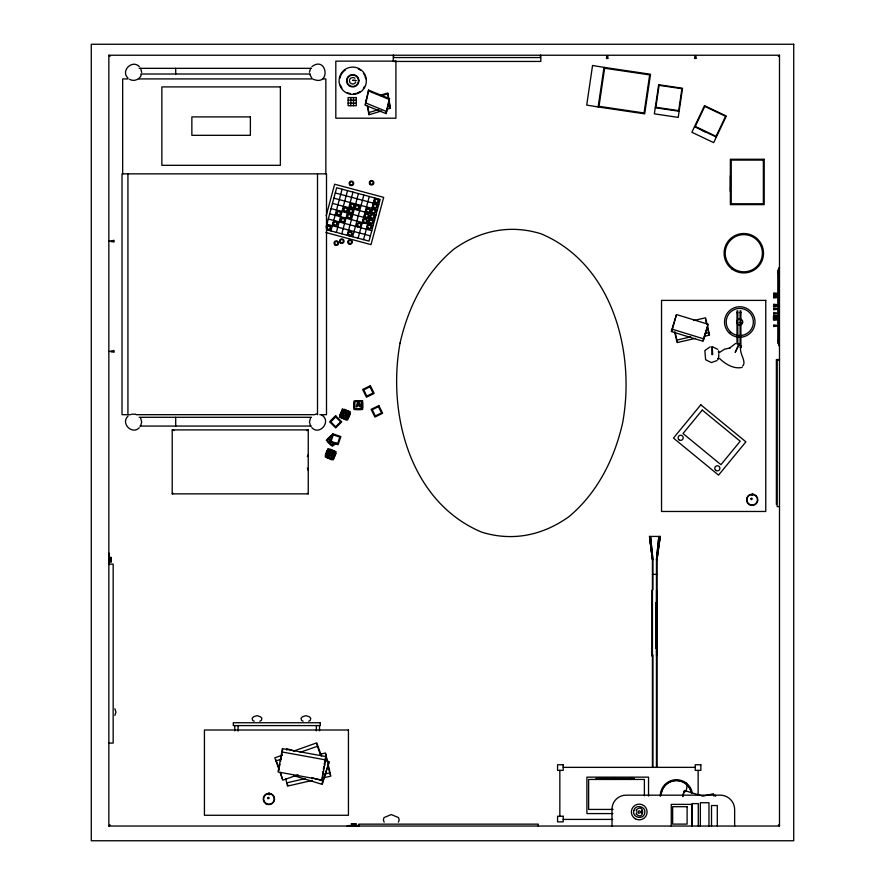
<?xml version="1.0" encoding="UTF-8"?>
<svg xmlns="http://www.w3.org/2000/svg" width="885" height="885" viewBox="0 0 885 885"><rect width="100%" height="100%" fill="white"/><g stroke="black" fill="none" stroke-linecap="round" stroke-linejoin="round"><path stroke-width="1.33" d="M606.734 55.589L606.667 57.746C604.964 58.797 609.544 58.797 607.84 57.746L607.774 55.589M694.924 55.589L694.858 57.746C693.154 58.797 697.745 58.797 696.03 57.746L695.964 55.589M712.237 346.964L711.817 354.631L712.713 354.564L712.115 346.699M718.631 356.655L718.819 354.431M656.46 559.807L658.849 536.498M657.035 559.807L660.188 536.432L649.535 536.432L652.433 559.807M309.473 72.282L310.58 68.267M598.138 106.963L603.99 67.371L592.552 65.49L586.711 105.094L598.138 106.963L644.689 113.844L650.53 74.24L603.99 67.371M330.548 440.531L329.463 439.867L330.028 439.801M657.035 556.333L660.188 536.432M280.025 764.109L278.377 770.702M280.501 761.443L281.961 753.445M282.204 752.106L282.68 749.484M322.97 771.421L322.195 778.678M323.368 769.253L323.899 766.31M324.341 763.91L324.839 761.188M325.193 759.219L325.547 757.283M718.885 353.358L718.675 351.157M333.324 443.009L333.324 443.573L332.561 442.257M365.45 104.673L368.591 91.011M386.07 113.092L389.212 99.43M718.631 356.865L718.034 359.465L717.68 358.79M326.2 215.73L334.641 184.224L383.681 197.366L371.014 244.625L325.957 232.545M326.189 226.848L336.665 187.742L380.163 199.391L368.99 241.107L326.576 229.746M330.935 230.908L342.108 189.202M336.366 232.368L347.54 190.651M341.798 233.817L352.982 192.111M347.241 235.277L358.414 193.572M352.673 236.737L363.857 195.021M358.115 238.198L369.288 196.481M363.547 239.647L374.731 197.941M269.272 793.17L268.332 793.79L269.261 794.675L269.903 793.635L268.642 793.292M752.858 494.228C749.971 495.688 754.507 494.737 752.515 494.084M751.763 494.483L751.852 495.146M322.074 783.513L322.295 782.783M322.461 782.251L328.833 762.936M671.837 331.09L672.268 329.685M672.423 329.187L676.195 315.491M703.144 340.083L707.336 326.388M682.512 796.555L684.37 790.482L702.203 795.947M682.954 796.467L684.083 791.411M114.895 715.423L115.935 712.093L114.895 708.763M718.299 351.964L718.664 351.168M349.464 80.137L350.217 78.577M325.271 455.288L326.952 450.365M339.608 415.496L341.776 410.74M327.107 457.678L331.864 459.857M341.444 417.875L346.201 420.054M334.652 451.195L329.895 449.027M348.989 411.392L344.232 409.224M336.079 453.374L333.91 458.131M350.416 413.572L348.248 418.328M738.953 343.59L735.181 352.429L739.628 343.933L738.953 343.59L741.099 346.168C738.101 352.728 747.327 361.5 742.592 366.091M641.614 813.359L641.614 810.605M141.39 74.506C140.118 79.451 133.889 81.962 129.542 79.296M140.571 426.061L141.689 422.045L140.638 418.008M310.58 417.886L309.473 421.913L310.513 425.939M307.394 456.616L308.245 454.702M700.511 129.52L699.559 129.321M701.606 130.04L702.247 130.593M703.874 131.367L703.099 131.002M398.372 822.154L399.179 820.008L398.571 817.618L391.27 814.554L383.979 817.618L383.36 820.008L384.167 822.154M267.69 797.518C266.695 799.609 270.533 798.624 268.653 797.274M355.748 82.194C354.465 85.214 349.52 84.285 349.42 81M635.961 810.096C644.822 801.821 644.822 822.143 635.961 813.868M127.982 416.227C120.327 423.207 132.175 435.254 139.277 427.72M705.157 350.283L710.179 346.843M332.362 435.354L327.461 440.254L332.362 445.155L334.165 443.352M327.505 441.46L331.289 445.243M335.78 442.909L332.362 446.317L326.299 440.254L332.55 434.38M336.112 443.23L333.368 445.31M778.324 56.397L779.497 55.235L108.855 55.235L108.855 826.037L779.497 826.037L779.497 55.235M108.855 826.037L110.017 824.875M719.759 352.296L724.494 349.21L730.07 347.96L729.34 348.248L735.678 343.413M269.715 794.332L269.051 794.575M704.903 350.925L705.588 359.465M311.874 66.607C327.151 55.268 331.012 86.597 313.434 79.296M717.115 360.549L711.374 362.562L705.887 359.93M350.858 77.991L353.358 77.471L354.918 78.223M172.21 493.863L308.245 493.863L308.245 429.9L172.21 429.9L172.21 493.863L173.283 493.354M306.807 430.575L308.245 429.9M742.106 367.408C733.864 369.366 725.136 364.012 719.428 358.37M282.448 755.115L274.826 757.837L279.184 770.027M293.886 751.022L316.753 742.836L321.565 756.299M275.943 760.989L281.032 759.164M300.092 752.35L317.416 746.265M275.987 761.089L275.932 759.662M282.381 778.966L280.501 772.428M298.068 774.74L282.813 780.194L280.069 772.517M380.196 95.281L387.785 92.958L390.418 108.224L386.623 109.386M366.445 100.392L366.301 99.551M381.147 95.879L387.929 93.799M368.569 112.672L378.669 109.563M387.519 106.853L390.031 106.001M381.568 110.946L368.934 114.818L367.386 105.813M259.803 721.242L261.385 720.357L261.86 718.2L260.334 716.706L257.004 715.666L253.685 716.706L252.159 718.2L252.623 720.357L254.216 721.242M308.699 721.242L310.281 720.357L310.757 718.2L309.23 716.706L305.9 715.666L302.57 716.706L301.044 718.2L301.519 720.357L303.113 721.242M693.884 320.503L705.566 317.815L706.982 324.01M676.538 340.15L690.809 336.864M705.091 333.579L708.962 332.594M695.267 338.402L677.102 342.584L674.691 332.107M704.349 336.311L709.549 335.116L707.513 326.311M320.27 754.197L325.536 752.991L330.857 776.134L322.97 777.948M325.824 754.263L326.62 759.651M286.707 782.86L305.126 778.623M324.85 774.087L330.083 772.771M312.449 780.371L287.459 786.123L285.778 778.8M703.077 796.124L713.454 793.734L714.029 796.212M131.611 414.18L135.781 414.213M315.514 414.18L317.593 413.915M776.61 294.152L774.452 294.318C773.534 295.977 773.258 291.574 774.408 293.145L776.554 293.112M111.189 240.643L113.346 240.576C114.397 238.884 114.397 243.441 113.346 241.749L111.189 241.682M776.576 295.358L773.778 295.811L773.999 293.875M776.576 297.747L774.419 297.814C773.368 299.517 773.368 294.948 774.419 296.652L776.576 296.718M776.576 305.535L773.778 305.989M776.576 306.542L774.419 306.608C773.236 308.522 773.236 302.515 774.419 304.44L776.576 304.495M776.576 309.484L774.419 309.551C773.368 311.243 773.368 306.686 774.419 308.378L776.576 308.445M776.576 313.909L774.419 313.976C773.368 315.668 773.368 311.111 774.419 312.803L776.576 312.87M776.576 317.272L773.778 317.726M776.576 318.445L773.778 318.899M776.576 320.038L774.419 320.105C773.059 322.461 773.07 313.323 774.419 315.691L776.576 315.757M776.576 326.233L774.419 326.299C773.368 327.992 773.368 323.434 774.419 325.127L776.576 325.193M111.189 350.891L113.346 350.825C114.397 349.132 114.397 353.69 113.346 351.998L111.189 351.931M139.133 68.333L311.531 68.333M140.815 74.008L310.336 74.008M128.082 78.92L122.661 78.92L122.661 173.847M138.757 78.92L312.482 78.92M323.213 78.92L325.846 78.92L325.846 173.847M348.137 100.171L356.29 100.171M348.137 103.125L356.29 103.125M730.368 175.673L730.368 182.974M730.368 183.472L730.368 187.653M730.368 191.835L730.236 188.074M108.855 241.162L110.437 241.162M779.497 267.801L778.866 267.801L778.866 345.769L779.497 345.769M778.866 270.08L777.793 270.08L777.793 343.502L778.866 343.502M777.793 272.514L778.911 272.514M773.778 305.048L776.576 305.502M736.984 312.737L737.802 312.737M740.081 312.737L740.9 312.737M773.778 315.779L776.576 316.233M773.778 318.545L776.576 318.998M736.984 322.649L737.802 322.649M740.081 322.649L740.9 322.649M777.793 341.068L778.911 341.068M740.081 346.787L740.9 346.787M740.081 347.396L740.9 347.396L740.9 310.923L740.081 310.923L740.081 345.404M108.855 351.411L110.437 351.411M779.497 359.52L776.388 359.52L776.388 504.417M779.497 359.896L777.163 359.896L777.163 506.607L779.497 506.607M354.011 402.62L354.011 407.963M362.596 402.719L362.596 408.073M130.67 414.689L122.008 414.689L122.008 173.847L326.499 173.847L326.499 414.689L319.839 414.689M136.168 414.689L314.761 414.689M139.133 417.289L311.531 417.289M139.907 426.061L311.531 426.061M652.876 559.807L650.541 536.62L649.535 536.62L652.433 559.209L652.433 767.361M108.855 553.059L109.286 564.663M108.855 564.143L113.158 564.143L113.158 743.09L108.855 743.09M652.433 574.376L657.035 574.376M656.46 629.357L657.035 629.357M656.46 767.218L657.035 767.218M563.192 767.361L695.234 767.361M595.926 778.512L603.072 778.512L603.072 779.442M611.281 778.512L618.416 778.512L618.416 779.442M618.914 778.512L626.702 778.512M627.244 778.512L634.379 778.512L634.379 779.442M692.324 804.376L671.272 804.376L671.272 826.037M613.106 809.432L588.625 809.432L588.625 779.442L644.391 779.442L644.391 795.803M612.918 813.581L586.899 813.581L586.899 777.141L648.539 777.141L648.539 796.035M563.192 819.41L612.708 819.41M351.644 823.758L355.814 823.758M351.057 824.046L356.389 824.046M359.233 825.451L347.772 825.594M359.233 825.594L347.053 826.037M359.199 825.749L348.325 826.037M774.419 294.262L776.576 294.329M655.254 107.738L679.138 111.256M281.795 751.918L325.614 759.894M712.259 346.688L717.735 349.321M335.271 192.952L378.769 204.612M333.877 198.174L377.364 209.822M332.483 203.384L375.97 215.033M331.078 208.594L374.576 220.254M329.685 213.816L373.182 225.465M328.291 219.026L371.777 230.675M326.886 224.237L370.384 235.897M672.014 329.143L703.852 338.9M294.373 751.011L286.64 748.633L286.762 750.049M325.348 760.492L329.22 761.686L322.262 784.387L293.875 775.691M322.859 780.957L311.631 777.627M172.21 429.9L174.013 430.575M368.337 90.901L389.411 99.518M365.582 102.881L386.645 111.565M694.526 126.677L716.33 137.042M704.77 131.799L705.998 132.374M307.394 493.354L308.245 493.863M139.376 66.707C132.396 59.052 120.349 70.888 127.882 78.002M321.62 415.032C331.897 420.773 319.839 436.205 311.785 427.621M108.855 55.235L110.017 56.397M778.324 824.875L779.497 826.037M334.475 416.968L330.691 420.762M331.167 435.387L327.384 439.17M311.785 78.002L309.728 74.373M140.638 68.377L141.689 72.415M307.394 468.132L308.245 470.455M324.308 763.965L324.751 765.193M316.509 743.754L316.775 744.473M317.173 745.601L320.481 754.839M276.85 762.217L279.129 768.6M705.754 320.093L706.617 323.866M707.491 327.638L709.095 334.618M675.078 332.019L676.616 338.723M677.025 340.493L677.357 341.931M673.12 325.282L673.33 326.244M715.379 795.272L715.6 796.223M327.837 764.939L329.353 771.543M329.662 772.859L330.094 774.718M287.636 784.497L287.802 785.238M387.719 93.854L390.119 107.782M367.684 106.012L369.111 114.242M649.535 536.432L652.433 559.209M737.802 344.022L737.802 310.923L736.984 310.923L736.984 344.022M734.639 826.037L734.639 809.609A14.437 14.437 0 0 0 720.202 795.172L626.005 795.172A14.005 14.005 0 0 0 612.011 809.178L612.011 826.037M717.292 826.037L717.292 805.538L711.518 805.538L711.518 826.037M708.962 826.037L708.962 802.728L700.345 802.728L700.345 826.037M698.287 826.037L698.287 803.602L692.324 803.602L692.324 826.037M698.143 770.37L698.143 794.664M691.639 804.376L691.639 826.037M657.035 767.361L657.035 559.209L660.188 536.62L658.849 536.62L656.46 559.409L656.46 767.317M656.537 590.207L656.537 656.106M655.951 602.486L655.951 648.517M652.876 589.841L652.876 559.409L650.541 536.62M652.876 654.867L652.876 767.317M651.935 590.207L651.935 656.106M633.594 778.512L633.583 779.442M631.259 778.512L631.259 779.442M631.16 778.512L631.16 779.442M630.33 778.512L630.33 779.442M629.832 778.512L629.821 779.442M617.63 778.512L617.63 779.442M615.296 778.512L615.296 779.442M614.378 778.512L614.378 779.442M613.858 778.512L613.869 779.442M611.004 779.442L611.004 778.512L603.327 778.512L603.327 779.442M610.196 778.512L610.196 779.442M607.641 778.512L607.785 779.442M606.955 778.512L606.955 779.442M606.435 778.512L606.435 779.442M605.639 778.512L605.639 779.442M604.079 778.512L604.079 779.442M602.276 778.512L602.276 779.442M599.942 778.512L599.953 779.442M599.853 778.512L599.853 779.442M599.023 778.512L599.023 779.442M598.503 778.512L598.514 779.442M559.84 770.37L559.84 816.258M540.823 55.235L540.823 61.441L393.261 61.441L393.261 55.235M540.359 55.235L540.359 57.558L393.637 57.558L393.637 55.235M538.301 826.037L538.301 824.145L358.713 824.145L358.713 826.037M361.069 409.501L355.715 409.501M360.914 400.916L355.571 400.916M355.604 825.749L355.604 825.041L353.082 825.041L353.082 825.749M353.524 97.56L353.524 105.713M350.803 97.56L350.803 105.713M319.518 725.589L319.518 730.855M317.505 173.847L317.505 414.689M316.365 725.589L316.365 730.855M238.065 725.589L238.065 731.098M234.768 725.589L234.768 730.855M175.706 68.333L175.706 74.008M175.706 417.289L175.706 426.061M127.927 173.847L127.927 414.689M111.123 557.65L111.123 561.82M110.835 557.063L110.835 562.395M364.52 86.398A13.054 13.054 0 0 1 363.359 88.367M360.118 91.531A13.054 13.054 0 0 1 357.075 93.069M355.98 93.401A13.054 13.054 0 0 1 353.734 93.766M350.327 93.589A13.054 13.054 0 0 1 347.097 92.527M341.964 88.124A13.054 13.054 0 0 1 340.426 85.082M339.906 78.334A13.054 13.054 0 0 1 340.968 75.103M341.51 74.097A13.054 13.054 0 0 1 345.371 69.97M358.392 68.975A13.054 13.054 0 0 1 360.361 70.136M363.525 73.378A13.054 13.054 0 0 1 364.642 75.369M365.062 76.42A13.054 13.054 0 0 1 365.627 78.632M661.095 794.31A15.399 15.399 0 0 1 691.351 792.075M660.298 796.345A16.129 16.129 0 0 1 674.879 779.807A16.129 16.129 0 0 1 692.347 793.27M685.853 782.771A15.665 6.759 -51 0 1 685.609 791.699M661.15 795.526A15.277 15.277 0 0 1 691.428 793.015M752.515 494.516A5.288 5.288 0 0 1 756.819 502.337A5.288 5.288 0 0 1 747.913 502.934A5.288 5.288 0 0 1 751.133 494.604M636.802 813.381A2.81 2.81 0 0 1 636.525 812.707M636.525 811.257A2.81 2.81 0 0 1 636.802 810.583M750.801 498.753C752.184 501.751 752.958 496.253 750.801 498.753M352.761 80.347L355.892 80.513L352.761 80.347M358.458 80.314L358.381 81.807A5.73 5.73 0 0 1 349.398 85.414A5.73 5.73 0 0 1 349.929 75.756A5.73 5.73 0 0 1 358.458 80.314M358.934 80.281L358.845 81.896A6.206 6.206 0 0 1 349.121 85.79A6.206 6.206 0 0 1 349.697 75.336A6.206 6.206 0 0 1 358.934 80.281M366.368 79.716L366.169 83.278A13.662 13.662 0 0 1 344.785 91.852A13.662 13.662 0 0 1 346.046 68.842A13.662 13.662 0 0 1 366.368 79.716M400.064 343.004C387.121 413.671 409.976 501.895 481.528 532.084C512.581 541.786 542.748 535.403 568.955 516.663C597.519 492.801 614.478 458.762 622.631 422.919C635.563 352.252 612.719 264.029 541.166 233.839C510.114 224.137 479.947 230.52 453.74 249.26C425.165 273.122 408.217 307.161 400.064 343.004M633.837 810.538C631.713 817.397 643.041 820.428 644.634 813.426C646.747 806.567 635.43 803.525 633.837 810.538M604.632 68.233L599.001 106.322L644.048 112.97L649.667 74.882L604.632 68.233M658.65 84.728L654.358 113.855L678.231 117.384L682.534 88.257L658.65 84.728M659.104 85.336L655.862 107.284L678.684 110.647L681.926 88.71L659.104 85.336M328.025 455.045L328.047 456.029A1.217 1.217 0 0 0 328.601 456.693L332.096 457.291L333.877 453.031L329.231 451.45L328.025 455.045M342.362 415.242L342.384 416.227A1.217 1.217 0 0 0 342.938 416.89L346.433 417.488L348.214 413.24L343.679 411.68L342.362 415.242M359.93 406.68C362.562 409.069 360.162 401.325 357.828 402.598C356.257 404.489 355.704 409.279 357.562 405.861L359.553 405.861L359.93 406.68M282.392 748.633L278.144 771.997L321.963 779.973L326.211 756.609L282.392 748.633M368.525 90.082L365.085 105.061L386.159 113.678L389.61 98.689L368.525 90.082M331.001 455.421L331.764 456.317L332.694 454.005L331.609 453.64L331.001 455.421M345.338 415.618L346.101 416.514L347.031 414.202L345.947 413.837L345.338 415.618M328.988 454.658C328.479 457.102 331.576 454.978 330.846 453.374L329.574 452.943L328.988 454.658M343.325 414.866C342.816 417.3 345.913 415.176 345.183 413.572L343.922 413.14L343.325 414.866M676.483 314.562L671.284 331.532L703.121 341.289L708.321 324.308L676.483 314.562M332.749 433.805L329.972 441.925L338.081 444.701L340.869 436.582L332.749 433.805M327.992 448.916L325.215 457.036L333.335 459.813L336.112 451.693L327.992 448.916M333.258 434.856L331.023 441.405L337.572 443.651L339.818 437.101L333.258 434.856M328.512 449.967L326.266 456.516L332.815 458.762L335.061 452.213L328.512 449.967M342.329 409.113L339.552 417.233L347.672 420.01L350.449 411.89L342.329 409.113M342.849 410.164L340.603 416.713L347.152 418.959L349.398 412.41L342.849 410.164M358.569 403.704L357.85 405.264L359.288 405.264L358.569 403.704M704.515 105.669L691.871 132.263L713.664 142.629L726.319 116.046L704.515 105.669M704.77 106.388L695.245 126.422L716.076 136.334L725.6 116.3L704.77 106.388M700.809 404.799L673.463 438.097L718.554 475.123L745.889 441.836L700.809 404.799M702.27 410.087L683.01 433.528L720.943 464.68L740.192 441.239L702.27 410.087M335.68 415.773L329.607 421.835L335.68 427.909L341.743 421.835L335.68 415.773M335.68 416.935L330.78 421.835L335.68 426.736L340.57 421.835L335.68 416.935M370.35 385.716L362.651 389.488L366.423 397.199L374.134 393.416L370.35 385.716M369.974 386.822L363.757 389.865L366.799 396.093L373.027 393.04L369.974 386.822M378.835 405.573L371.136 409.346L374.908 417.045L382.608 413.273L378.835 405.573M378.459 406.669L372.242 409.722L375.284 415.939L381.501 412.897L378.459 406.669M793.723 44.25L91.277 44.25L91.277 840.75L793.723 840.75L793.723 44.25M395.916 61.142L335.813 61.142L335.813 118.203L395.916 118.203L395.916 61.142M280.379 86.907L161.855 86.907L161.855 165.318L280.379 165.318L280.379 86.907M356.29 97.56L348.137 97.56L348.137 105.713L356.29 105.713L356.29 97.56M250.378 116.909L191.857 116.909L191.857 135.316L250.378 135.316L250.378 116.909M764.186 159.267L730.368 159.267L730.368 204.623L764.186 204.623L764.186 159.267M763.357 160.096L731.198 160.096L731.198 203.793L763.357 203.793L763.357 160.096M765.768 300.391L661.538 300.391L661.538 511.475L765.768 511.475L765.768 300.391M362.596 400.916L354.011 400.916L354.011 409.501L362.596 409.501L362.596 400.916M361.766 401.746L354.841 401.746L354.841 408.671L361.766 408.671L361.766 401.746M320.259 722.746L233.286 722.746L233.286 725.589L320.259 725.589L320.259 722.746M348.436 730.003L204.424 730.003L204.424 815.273L348.436 815.273L348.436 730.003M563.192 764.751L557.572 764.751L557.572 770.37L563.192 770.37L563.192 764.751M700.854 764.751L695.234 764.751L695.234 770.37L700.854 770.37L700.854 764.751M687.103 806.7L672.644 806.7L672.644 824.101L687.103 824.101L687.103 806.7M563.192 816.258L557.572 816.258L557.572 821.877L563.192 821.877L563.192 816.258M729.561 333.335A15.266 15.266 0 0 0 754.706 325.182A15.266 15.266 0 0 0 735.07 307.482A15.266 15.266 0 0 0 729.561 333.335M730.689 332.085A13.585 13.585 0 0 0 753.058 324.828A13.585 13.585 0 0 0 735.59 309.075A13.585 13.585 0 0 0 730.689 332.085M737.747 324.242A3.031 3.031 0 0 0 742.736 322.627A3.031 3.031 0 0 0 738.842 319.12A3.031 3.031 0 0 0 737.747 324.242M731.773 268.852A19.724 19.724 0 0 0 763.346 255.831A19.724 19.724 0 0 0 736.287 234.99A19.724 19.724 0 0 0 731.773 268.852M732.459 267.956A18.585 18.585 0 0 0 762.228 255.688A18.585 18.585 0 0 0 736.718 236.041A18.585 18.585 0 0 0 732.459 267.956M679.027 439.79A2.566 2.566 0 0 0 683.187 438.219A2.566 2.566 0 0 0 679.746 435.398A2.566 2.566 0 0 0 679.027 439.79M715.7 470.3A2.566 2.566 0 0 0 719.859 468.74A2.566 2.566 0 0 0 716.43 465.908A2.566 2.566 0 0 0 715.7 470.3M749.031 504.516A5.675 5.675 0 0 0 757.837 500.158A5.675 5.675 0 0 0 749.661 494.715A5.675 5.675 0 0 0 749.031 504.516M635.308 818.791A7.854 7.854 0 0 0 647.09 811.976A7.854 7.854 0 0 0 635.308 805.173A7.854 7.854 0 0 0 635.308 818.791M638.439 812.784A1.128 1.128 0 0 0 640.32 812.275A1.128 1.128 0 0 0 638.937 810.892A1.128 1.128 0 0 0 638.439 812.784M348.635 235.51A2.257 2.257 0 0 0 352.219 233.961A2.257 2.257 0 0 0 349.088 231.627A2.257 2.257 0 0 0 348.635 235.51M355.715 209.07A2.257 2.257 0 0 0 359.299 207.521A2.257 2.257 0 0 0 356.168 205.198A2.257 2.257 0 0 0 355.715 209.07M357.85 226.792A2.257 2.257 0 0 0 361.434 225.255A2.257 2.257 0 0 0 358.303 222.92A2.257 2.257 0 0 0 357.85 226.792M363.702 222.777A2.257 2.257 0 0 0 367.286 221.228A2.257 2.257 0 0 0 364.155 218.894A2.257 2.257 0 0 0 363.702 222.777M372.12 213.108A2.257 2.257 0 0 0 375.705 211.559A2.257 2.257 0 0 0 372.574 209.225A2.257 2.257 0 0 0 372.12 213.108M364.089 222.246A1.604 1.604 0 0 0 366.633 221.15A1.604 1.604 0 0 0 364.41 219.502A1.604 1.604 0 0 0 364.089 222.246M365.693 217.068A1.604 1.604 0 0 0 368.237 215.962A1.604 1.604 0 0 0 366.014 214.314A1.604 1.604 0 0 0 365.693 217.068M365.306 217.588A2.257 2.257 0 0 0 368.89 216.04A2.257 2.257 0 0 0 365.759 213.716A2.257 2.257 0 0 0 365.306 217.588M366.744 212.4A2.257 2.257 0 0 0 370.328 210.851A2.257 2.257 0 0 0 367.198 208.517A2.257 2.257 0 0 0 366.744 212.4M367.142 211.88A1.604 1.604 0 0 0 369.676 210.774A1.604 1.604 0 0 0 367.463 209.125A1.604 1.604 0 0 0 367.142 211.88M358.237 226.272A1.604 1.604 0 0 0 360.781 225.177A1.604 1.604 0 0 0 358.558 223.518A1.604 1.604 0 0 0 358.237 226.272M349.033 234.979A1.604 1.604 0 0 0 351.566 233.883A1.604 1.604 0 0 0 349.354 232.224A1.604 1.604 0 0 0 349.033 234.979M356.113 208.55A1.604 1.604 0 0 0 358.657 207.455A1.604 1.604 0 0 0 356.434 205.796A1.604 1.604 0 0 0 356.113 208.55M340.836 242.413A1.604 1.604 0 0 0 343.38 241.317A1.604 1.604 0 0 0 341.156 239.669A1.604 1.604 0 0 0 340.836 242.413M340.448 242.944A2.257 2.257 0 0 0 344.033 241.395A2.257 2.257 0 0 0 340.902 239.061A2.257 2.257 0 0 0 340.448 242.944M335.349 244.404A1.604 1.604 0 0 0 337.893 243.298A1.604 1.604 0 0 0 335.669 241.649A1.604 1.604 0 0 0 335.349 244.404M334.961 244.924A2.257 2.257 0 0 0 338.546 243.375A2.257 2.257 0 0 0 335.415 241.041A2.257 2.257 0 0 0 334.961 244.924M265.754 803.68A5.675 5.675 0 0 0 274.56 799.31A5.675 5.675 0 0 0 266.385 793.878A5.675 5.675 0 0 0 265.754 803.68M265.965 803.359A5.288 5.288 0 0 0 274.184 799.288A5.288 5.288 0 0 0 266.551 794.21A5.288 5.288 0 0 0 265.965 803.359M348.679 243.817A2.257 2.257 0 0 0 352.263 242.269A2.257 2.257 0 0 0 349.132 239.946A2.257 2.257 0 0 0 348.679 243.817M349.066 243.298A1.604 1.604 0 0 0 351.61 242.202A1.604 1.604 0 0 0 349.387 240.543A1.604 1.604 0 0 0 349.066 243.298M370.229 184.578A2.257 2.257 0 0 0 373.813 183.04A2.257 2.257 0 0 0 370.682 180.706A2.257 2.257 0 0 0 370.229 184.578M370.627 184.058A1.604 1.604 0 0 0 373.16 182.963A1.604 1.604 0 0 0 370.948 181.303A1.604 1.604 0 0 0 370.627 184.058M350.062 185.164A2.257 2.257 0 0 0 353.646 183.615A2.257 2.257 0 0 0 350.515 181.281A2.257 2.257 0 0 0 350.062 185.164M350.449 184.633A1.604 1.604 0 0 0 352.993 183.538A1.604 1.604 0 0 0 350.77 181.89A1.604 1.604 0 0 0 350.449 184.633M367.95 228.64A2.257 2.257 0 0 0 371.545 227.102A2.257 2.257 0 0 0 368.403 224.768A2.257 2.257 0 0 0 367.95 228.64M368.348 228.12A1.604 1.604 0 0 0 370.892 227.025A1.604 1.604 0 0 0 368.669 225.365A1.604 1.604 0 0 0 368.348 228.12M369.952 222.931A1.604 1.604 0 0 0 372.497 221.836A1.604 1.604 0 0 0 370.273 220.177A1.604 1.604 0 0 0 369.952 222.931M369.565 223.462A2.257 2.257 0 0 0 373.149 221.914A2.257 2.257 0 0 0 370.019 219.58A2.257 2.257 0 0 0 369.565 223.462M371.003 218.274A2.257 2.257 0 0 0 374.587 216.725A2.257 2.257 0 0 0 371.457 214.391A2.257 2.257 0 0 0 371.003 218.274M371.39 217.743A1.604 1.604 0 0 0 373.935 216.648A1.604 1.604 0 0 0 371.711 214.989A1.604 1.604 0 0 0 371.39 217.743M372.508 212.577A1.604 1.604 0 0 0 375.052 211.482A1.604 1.604 0 0 0 372.828 209.833A1.604 1.604 0 0 0 372.508 212.577M374.112 207.4A1.604 1.604 0 0 0 376.656 206.305A1.604 1.604 0 0 0 374.432 204.645A1.604 1.604 0 0 0 374.112 207.4M373.724 207.92A2.257 2.257 0 0 0 377.309 206.371A2.257 2.257 0 0 0 374.178 204.048A2.257 2.257 0 0 0 373.724 207.92M375.163 202.731A2.257 2.257 0 0 0 378.747 201.183A2.257 2.257 0 0 0 375.616 198.859A2.257 2.257 0 0 0 375.163 202.731M375.55 202.211A1.604 1.604 0 0 0 378.094 201.116A1.604 1.604 0 0 0 375.882 199.457A1.604 1.604 0 0 0 375.55 202.211M351.002 207.676A2.257 2.257 0 0 0 354.586 206.128A2.257 2.257 0 0 0 351.456 203.793A2.257 2.257 0 0 0 351.002 207.676M351.389 207.145A1.604 1.604 0 0 0 353.934 206.05A1.604 1.604 0 0 0 351.71 204.402A1.604 1.604 0 0 0 351.389 207.145M349.564 212.865A2.257 2.257 0 0 0 353.148 211.316A2.257 2.257 0 0 0 350.017 208.982A2.257 2.257 0 0 0 349.564 212.865M349.951 212.345A1.604 1.604 0 0 0 352.495 211.238A1.604 1.604 0 0 0 350.272 209.59A1.604 1.604 0 0 0 349.951 212.345M347.949 218.053A2.257 2.257 0 0 0 351.544 216.504A2.257 2.257 0 0 0 348.402 214.17A2.257 2.257 0 0 0 347.949 218.053M348.347 217.522A1.604 1.604 0 0 0 350.891 216.427A1.604 1.604 0 0 0 348.668 214.778A1.604 1.604 0 0 0 348.347 217.522M344.232 211.415A2.257 2.257 0 0 0 347.816 209.867A2.257 2.257 0 0 0 344.685 207.532A2.257 2.257 0 0 0 344.232 211.415M344.619 210.884A1.604 1.604 0 0 0 347.163 209.789A1.604 1.604 0 0 0 344.94 208.141A1.604 1.604 0 0 0 344.619 210.884M341.566 221.98A2.257 2.257 0 0 0 345.15 220.431A2.257 2.257 0 0 0 342.019 218.108A2.257 2.257 0 0 0 341.566 221.98M341.964 221.46A1.604 1.604 0 0 0 344.497 220.354A1.604 1.604 0 0 0 342.285 218.706A1.604 1.604 0 0 0 341.964 221.46M337.428 215.022A2.257 2.257 0 0 0 341.013 213.473A2.257 2.257 0 0 0 337.882 211.139A2.257 2.257 0 0 0 337.428 215.022M337.816 214.491A1.604 1.604 0 0 0 340.36 213.396A1.604 1.604 0 0 0 338.136 211.747A1.604 1.604 0 0 0 337.816 214.491M333.877 225.332A2.257 2.257 0 0 0 337.473 223.783A2.257 2.257 0 0 0 334.331 221.449A2.257 2.257 0 0 0 333.877 225.332M334.276 224.801A1.604 1.604 0 0 0 336.82 223.706A1.604 1.604 0 0 0 334.596 222.046A1.604 1.604 0 0 0 334.276 224.801M327.295 229.558A2.257 2.257 0 0 0 330.879 228.009A2.257 2.257 0 0 0 327.749 225.675A2.257 2.257 0 0 0 327.295 229.558M327.682 229.027A1.604 1.604 0 0 0 330.227 227.932A1.604 1.604 0 0 0 328.003 226.283A1.604 1.604 0 0 0 327.682 229.027"/></g></svg>
